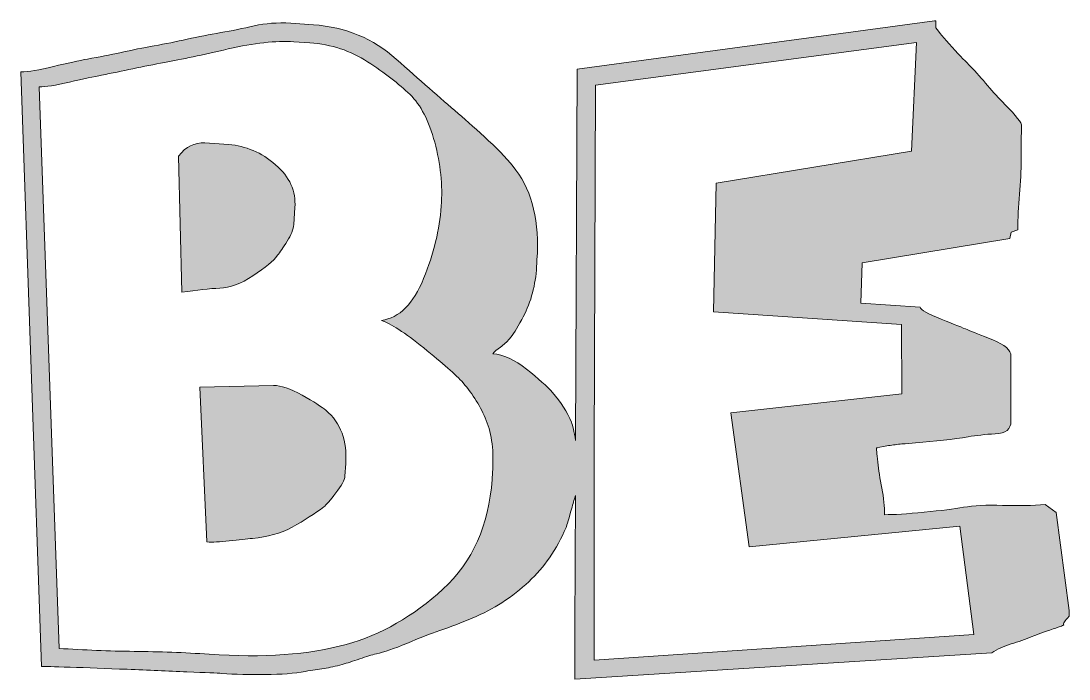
# Model space of a CAD drawing. Header units: inches. Extents: x 52 to 1027, y -905 to -175.
# Drawn here: x 109.2 to 339.8, y -904.9 to -760.2 of the extents above; entities that cross this region are included whole.
import ezdxf

# ---------------------------------------------------------------- set-up
doc = ezdxf.new("R2010")
doc.units = ezdxf.units.IN
doc.header["$MEASUREMENT"] = 0
doc.layers.add('Layer 1', color=7, linetype='Continuous')

# ---------------------------------------------------------------- blocks, each defined once
blk = doc.blocks.new('block 2')
at = {"layer": 'Layer 1', "true_color": 0x020202}
h = blk.add_hatch(color=18, dxfattribs=at)
h.dxf.hatch_style = 2
edge = h.paths.add_edge_path()
edge.add_spline(control_points=[(334.53, -866.54), (331.79, -866.77), (328.67, -866.84), (325.14, -866.73), (321.62, -866.63), (318.75, -866.77), (316.55, -867.15), (314.55, -867.51), (311.67, -867.87), (307.89, -868.23), (304.12, -868.6), (301.22, -868.78), (299.19, -868.78), (299.19, -867.02), (298.98, -865.08), (298.57, -862.97), (298.16, -860.85), (297.87, -858.94), (297.69, -857.24), (297.46, -855.21), (297.37, -854.17), (297.43, -854.11), (297.49, -854.05), (298.37, -853.88), (300.07, -853.58), (300.98, -853.44), (301.95, -853.32), (302.98, -853.23), (304.01, -853.14), (305.01, -853.05), (305.97, -852.97), (310.35, -852.67), (314.23, -852.23), (317.61, -851.64), (319.34, -851.35), (321.31, -851.13), (323.51, -850.98), (325.83, -850.92), (326.99, -850), (326.99, -848.21), (326.99, -848.21), (326.99, -833.93), (326.99, -833.93), (326.99, -832.61), (325.67, -831.42), (323.03, -830.36), (320.38, -829.31), (318.49, -828.54), (317.34, -828.07), (316.49, -827.72), (314.59, -826.96), (311.64, -825.78), (308.69, -824.61), (307.14, -823.73), (306.99, -823.14), (306.99, -823.14), (293.95, -822.3), (293.95, -822.3), (293.95, -822.3), (294.25, -813.4), (294.25, -813.4), (294.25, -813.4), (326.73, -808.02), (326.73, -808.02), (326.73, -808.02), (327.03, -806.62), (327.03, -806.62), (327.03, -806.62), (328.53, -806.13), (328.53, -806.13), (328.5, -803.57), (328.61, -800.97), (328.86, -798.33), (329.11, -795.69), (329.24, -793.1), (329.24, -790.58), (329.24, -786.43), (329.27, -784.02), (329.33, -783.33), (329.39, -782.64), (328.17, -781.06), (325.67, -778.59), (324.35, -777.27), (323.08, -775.88), (321.86, -774.41), (320.64, -772.94), (319.37, -771.53), (318.05, -770.18), (317.19, -769.36), (315.87, -767.96), (314.06, -765.99), (312.25, -764.02), (311.06, -762.6), (310.47, -761.72), (310.47, -761.72), (310.47, -760.22), (310.47, -760.22), (310.47, -760.22), (310.2, -760.22), (310.2, -760.22), (310.2, -760.22), (231.56, -770.84), (231.56, -770.84), (231.56, -770.84), (231.21, -852.49), (231.21, -852.49), (230.87, -850.46), (230.56, -849.1), (230.28, -848.43), (229.34, -846.2), (227.96, -844.02), (226.14, -841.91), (224.93, -840.56), (223.02, -838.84), (220.41, -836.77), (217.8, -834.7), (215.31, -833.58), (212.96, -833.4), (213.35, -832.96), (213.91, -832.47), (214.66, -831.93), (215.41, -831.38), (216.08, -830.77), (216.67, -830.1), (217.37, -829.31), (218.27, -827.9), (219.35, -825.87), (221.17, -822.58), (222.25, -818.95), (222.57, -814.99), (222.57, -814.99), (222.7, -812.74), (222.7, -812.74), (223.26, -804.43), (221.72, -797.85), (218.07, -793), (216.55, -790.97), (214.54, -788.82), (212.06, -786.55), (209.58, -784.27), (207.35, -782.28), (205.38, -780.58), (201.36, -777.14), (196.82, -773.15), (191.75, -768.61), (186.68, -764.07), (180.59, -761.56), (173.49, -761.06), (173.49, -761.06), (168.51, -760.7), (168.51, -760.7), (165.6, -760.53), (162.92, -760.73), (160.47, -761.3), (158.01, -761.87), (155.57, -762.36), (153.13, -762.78), (150.63, -763.22), (148.17, -763.7), (145.75, -764.23), (143.33, -764.76), (140.91, -765.24), (138.5, -765.68), (136.03, -766.12), (133.59, -766.61), (131.17, -767.14), (128.74, -767.67), (126.3, -768.15), (123.83, -768.59), (121.95, -768.91), (119.44, -769.47), (116.3, -770.24), (113.15, -771.02), (110.77, -771.41), (109.16, -771.41), (109.16, -771.41), (113.7, -902.18), (113.7, -902.18), (113.7, -902.18), (114.18, -902.18), (114.18, -902.18), (114.3, -902.15), (116.23, -902.2), (119.98, -902.31), (123.72, -902.43), (127.91, -902.59), (132.53, -902.78), (137.16, -902.97), (141.54, -903.15), (145.68, -903.33), (149.83, -903.5), (152.37, -903.62), (153.31, -903.68), (156.27, -903.88), (159.49, -903.97), (162.96, -903.94), (166.42, -903.91), (169.34, -903.68), (171.72, -903.24), (173.22, -902.97), (174.59, -902.75), (175.84, -902.58), (177.09, -902.4), (178.42, -902.11), (179.83, -901.7), (180.92, -901.4), (182.2, -901), (183.69, -900.48), (185.17, -899.97), (186.39, -899.6), (187.36, -899.36), (189.04, -899.01), (191.26, -898.25), (194.04, -897.07), (196.82, -895.9), (199.23, -894.96), (201.29, -894.25), (203.64, -893.46), (206.02, -892.55), (208.45, -891.54), (210.87, -890.53), (213.05, -889.39), (214.99, -888.13), (219.37, -885.28), (222.85, -881.99), (225.43, -878.26), (226.9, -876.17), (228.12, -873.95), (229.09, -871.6), (229.29, -871.1), (229.74, -869.61), (230.43, -867.11), (230.74, -866), (230.98, -865.15), (231.15, -864.53), (231.15, -864.53), (231.03, -893.9), (231.03, -893.9), (231.03, -893.9), (231.03, -904.91), (231.03, -904.91), (231.03, -904.91), (322.76, -899.14), (322.76, -899.14), (324, -898.32), (325.41, -897.67), (327.01, -897.2), (328.61, -896.73), (330.16, -896.19), (331.66, -895.57), (332.63, -895.16), (334.17, -894.6), (336.29, -893.9), (337.96, -893.37), (338.73, -893.04), (338.58, -892.91), (338.43, -892.77), (338.83, -892.18), (339.77, -891.12), (339.77, -891.12), (339.77, -889.84), (339.77, -889.84), (339.77, -889.84), (336.91, -868.3), (336.91, -868.3), (336.91, -868.3), (334.53, -866.54), (334.53, -866.54)], knot_values=[0, 0, 0, 0, 1, 1, 1, 2, 2, 2, 3, 3, 3, 4, 4, 4, 5, 5, 5, 6, 6, 6, 7, 7, 7, 8, 8, 8, 9, 9, 9, 10, 10, 10, 11, 11, 11, 12, 12, 12, 13, 13, 13, 14, 14, 14, 15, 15, 15, 16, 16, 16, 17, 17, 17, 18, 18, 18, 19, 19, 19, 20, 20, 20, 21, 21, 21, 22, 22, 22, 23, 23, 23, 24, 24, 24, 25, 25, 25, 26, 26, 26, 27, 27, 27, 28, 28, 28, 29, 29, 29, 30, 30, 30, 31, 31, 31, 32, 32, 32, 33, 33, 33, 34, 34, 34, 35, 35, 35, 36, 36, 36, 37, 37, 37, 38, 38, 38, 39, 39, 39, 40, 40, 40, 41, 41, 41, 42, 42, 42, 43, 43, 43, 44, 44, 44, 45, 45, 45, 46, 46, 46, 47, 47, 47, 48, 48, 48, 49, 49, 49, 50, 50, 50, 51, 51, 51, 52, 52, 52, 53, 53, 53, 54, 54, 54, 55, 55, 55, 56, 56, 56, 57, 57, 57, 58, 58, 58, 59, 59, 59, 60, 60, 60, 61, 61, 61, 62, 62, 62, 63, 63, 63, 64, 64, 64, 65, 65, 65, 66, 66, 66, 67, 67, 67, 68, 68, 68, 69, 69, 69, 70, 70, 70, 71, 71, 71, 72, 72, 72, 73, 73, 73, 74, 74, 74, 75, 75, 75, 76, 76, 76, 77, 77, 77, 78, 78, 78, 79, 79, 79, 80, 80, 80, 81, 81, 81, 82, 82, 82, 83, 83, 83, 84, 84, 84, 85, 85, 85, 86, 86, 86, 87, 87, 87, 88, 88, 88, 89, 89, 89, 89], degree=3, periodic=1)
edge = h.paths.add_edge_path()
edge.add_spline(control_points=[(212.92, -859.53), (212.92, -859.53), (212.83, -861.03), (212.83, -861.03), (212.13, -871.1), (208.52, -879.14), (202.02, -885.13), (195.51, -891.12), (188.41, -895.18), (180.71, -897.29), (172.58, -899.58), (162.53, -900.3), (150.58, -899.45), (145.11, -899.1), (139.6, -898.89), (134.05, -898.83), (128.5, -898.77), (122.99, -898.55), (117.53, -898.17), (117.53, -898.17), (113.17, -774.71), (113.17, -774.71), (114.58, -774.71), (116.81, -774.36), (119.86, -773.66), (122.92, -772.95), (125.27, -772.44), (126.91, -772.12), (129.15, -771.68), (131.44, -771.21), (133.79, -770.73), (136.14, -770.24), (138.46, -769.78), (140.75, -769.34), (144.45, -768.66), (149.13, -767.67), (154.78, -766.37), (160.44, -765.06), (165.25, -764.54), (169.21, -764.8), (169.21, -764.8), (172.74, -765.02), (172.74, -765.02), (177.47, -765.37), (181.7, -766.76), (185.43, -769.19), (189.16, -771.61), (192.27, -774.01), (194.77, -776.39), (197.12, -778.68), (198.93, -782.18), (200.21, -786.9), (201.49, -791.61), (201.96, -796.3), (201.64, -800.97), (201.29, -806.06), (199.99, -811.36), (197.76, -816.88), (195.53, -822.4), (192.43, -825.47), (188.47, -826.09), (190.49, -826.74), (193.6, -828.74), (197.78, -832.1), (201.97, -835.47), (204.86, -838.03), (206.44, -839.79), (208.62, -842.32), (210.32, -845.08), (211.55, -848.07), (212.79, -851.07), (213.24, -854.89), (212.92, -859.53)], knot_values=[0, 0, 0, 0, 1, 1, 1, 2, 2, 2, 3, 3, 3, 4, 4, 4, 5, 5, 5, 6, 6, 6, 7, 7, 7, 8, 8, 8, 9, 9, 9, 10, 10, 10, 11, 11, 11, 12, 12, 12, 13, 13, 13, 14, 14, 14, 15, 15, 15, 16, 16, 16, 17, 17, 17, 18, 18, 18, 19, 19, 19, 20, 20, 20, 21, 21, 21, 22, 22, 22, 23, 23, 23, 24, 24, 24, 24], degree=3, periodic=1)
h.paths.add_polyline_path([(235.3, -900.73), (235.3, -854.77), (235.57, -774.36), (306.2, -764.98), (305.09, -788.81), (262.13, -795.91), (261.56, -824.15), (302.94, -826.97), (302.98, -842.22), (265.35, -846.4), (269.36, -875.83), (315.71, -871.3), (318.84, -895.13)])
h = blk.add_hatch(color=18, dxfattribs=at)
h.dxf.hatch_style = 2
edge = h.paths.add_edge_path()
edge.add_spline(control_points=[(160.18, -816.26), (162.91, -814.47), (164.73, -812.96), (165.64, -811.73), (166.14, -811.08), (166.84, -810.06), (167.74, -808.66), (168.63, -807.27), (169.12, -806.04), (169.21, -804.99), (169.21, -804.99), (169.43, -801.24), (169.43, -801.24), (169.7, -797.66), (168.28, -794.52), (165.18, -791.83), (162.08, -789.15), (158.64, -787.67), (154.85, -787.4), (154.85, -787.4), (149.61, -787.05), (149.61, -787.05), (147.37, -786.91), (145.45, -787.86), (143.83, -789.92), (143.83, -789.92), (144.54, -819.88), (144.54, -819.88), (147.89, -819.35), (150.68, -819.05), (152.91, -818.97), (155.14, -818.9), (157.56, -818), (160.18, -816.26)], knot_values=[0, 0, 0, 0, 1, 1, 1, 2, 2, 2, 3, 3, 3, 4, 4, 4, 5, 5, 5, 6, 6, 6, 7, 7, 7, 8, 8, 8, 9, 9, 9, 10, 10, 10, 11, 11, 11, 11], degree=3, periodic=1)
h = blk.add_hatch(color=18, dxfattribs=at)
h.dxf.hatch_style = 2
edge = h.paths.add_edge_path()
edge.add_spline(control_points=[(176.26, -845.83), (175.35, -845.06), (173.6, -843.96), (171, -842.5), (168.4, -841.05), (166.32, -840.34), (164.76, -840.36), (164.76, -840.36), (148.5, -840.76), (148.5, -840.76), (148.5, -840.76), (150.09, -874.78), (150.09, -874.78), (151.24, -874.86), (152.87, -874.78), (154.98, -874.53), (157.1, -874.28), (158.81, -874.1), (160.14, -873.98), (163.37, -873.72), (166.26, -872.9), (168.82, -871.52), (171.55, -870.02), (173.87, -868.53), (175.78, -867.06), (176.33, -866.63), (177.23, -865.6), (178.46, -864), (179.7, -862.4), (180.36, -861.16), (180.45, -860.28), (180.45, -860.28), (180.62, -857.55), (180.62, -857.55), (180.98, -852.52), (179.52, -848.62), (176.26, -845.83)], knot_values=[0, 0, 0, 0, 1, 1, 1, 2, 2, 2, 3, 3, 3, 4, 4, 4, 5, 5, 5, 6, 6, 6, 7, 7, 7, 8, 8, 8, 9, 9, 9, 10, 10, 10, 11, 11, 11, 12, 12, 12, 12], degree=3, periodic=1)
at = {"layer": 'Layer 1', "lineweight": 0}
blk.add_lwpolyline([(235.3, -900.73), (235.3, -854.77), (235.57, -774.36), (306.2, -764.98), (305.09, -788.81), (262.13, -795.91), (261.56, -824.15), (302.94, -826.97), (302.98, -842.22), (265.35, -846.4), (269.36, -875.83), (315.71, -871.3), (318.84, -895.13), (235.3, -900.73)], dxfattribs=at)
for points, knots in [([(334.53, -866.54), (331.79, -866.77), (328.67, -866.84), (325.14, -866.73), (321.62, -866.63), (318.75, -866.77), (316.55, -867.15), (314.55, -867.51), (311.67, -867.87), (307.89, -868.23), (304.12, -868.6), (301.22, -868.78), (299.19, -868.78), (299.19, -867.02), (298.98, -865.08), (298.57, -862.97), (298.16, -860.85), (297.87, -858.94), (297.69, -857.24), (297.46, -855.21), (297.37, -854.17), (297.43, -854.11), (297.49, -854.05), (298.37, -853.88), (300.07, -853.58), (300.98, -853.44), (301.95, -853.32), (302.98, -853.23), (304.01, -853.14), (305.01, -853.05), (305.97, -852.97), (310.35, -852.67), (314.23, -852.23), (317.61, -851.64), (319.34, -851.35), (321.31, -851.13), (323.51, -850.98), (325.83, -850.92), (326.99, -850), (326.99, -848.21), (326.99, -848.21), (326.99, -833.93), (326.99, -833.93), (326.99, -832.61), (325.67, -831.42), (323.03, -830.36), (320.38, -829.31), (318.49, -828.54), (317.34, -828.07), (316.49, -827.72), (314.59, -826.96), (311.64, -825.78), (308.69, -824.61), (307.14, -823.73), (306.99, -823.14), (306.99, -823.14), (293.95, -822.3), (293.95, -822.3), (293.95, -822.3), (294.25, -813.4), (294.25, -813.4), (294.25, -813.4), (326.73, -808.02), (326.73, -808.02), (326.73, -808.02), (327.03, -806.62), (327.03, -806.62), (327.03, -806.62), (328.53, -806.13), (328.53, -806.13), (328.5, -803.57), (328.61, -800.97), (328.86, -798.33), (329.11, -795.69), (329.24, -793.1), (329.24, -790.58), (329.24, -786.43), (329.27, -784.02), (329.33, -783.33), (329.39, -782.64), (328.17, -781.06), (325.67, -778.59), (324.35, -777.27), (323.08, -775.88), (321.86, -774.41), (320.64, -772.94), (319.37, -771.53), (318.05, -770.18), (317.19, -769.36), (315.87, -767.96), (314.06, -765.99), (312.25, -764.02), (311.06, -762.6), (310.47, -761.72), (310.47, -761.72), (310.47, -760.22), (310.47, -760.22), (310.47, -760.22), (310.2, -760.22), (310.2, -760.22), (310.2, -760.22), (231.56, -770.84), (231.56, -770.84), (231.56, -770.84), (231.21, -852.49), (231.21, -852.49), (230.87, -850.46), (230.56, -849.1), (230.28, -848.43), (229.34, -846.2), (227.96, -844.02), (226.14, -841.91), (224.93, -840.56), (223.02, -838.84), (220.41, -836.77), (217.8, -834.7), (215.31, -833.58), (212.96, -833.4), (213.35, -832.96), (213.91, -832.47), (214.66, -831.93), (215.41, -831.38), (216.08, -830.77), (216.67, -830.1), (217.37, -829.31), (218.27, -827.9), (219.35, -825.87), (221.17, -822.58), (222.25, -818.95), (222.57, -814.99), (222.57, -814.99), (222.7, -812.74), (222.7, -812.74), (223.26, -804.43), (221.72, -797.85), (218.07, -793), (216.55, -790.97), (214.54, -788.82), (212.06, -786.55), (209.58, -784.27), (207.35, -782.28), (205.38, -780.58), (201.36, -777.14), (196.82, -773.15), (191.75, -768.61), (186.68, -764.07), (180.59, -761.56), (173.49, -761.06), (173.49, -761.06), (168.51, -760.7), (168.51, -760.7), (165.6, -760.53), (162.92, -760.73), (160.47, -761.3), (158.01, -761.87), (155.57, -762.36), (153.13, -762.78), (150.63, -763.22), (148.17, -763.7), (145.75, -764.23), (143.33, -764.76), (140.91, -765.24), (138.5, -765.68), (136.03, -766.12), (133.59, -766.61), (131.17, -767.14), (128.74, -767.67), (126.3, -768.15), (123.83, -768.59), (121.95, -768.91), (119.44, -769.47), (116.3, -770.24), (113.15, -771.02), (110.77, -771.41), (109.16, -771.41), (109.16, -771.41), (113.7, -902.18), (113.7, -902.18), (113.7, -902.18), (114.18, -902.18), (114.18, -902.18), (114.3, -902.15), (116.23, -902.2), (119.98, -902.31), (123.72, -902.43), (127.91, -902.59), (132.53, -902.78), (137.16, -902.97), (141.54, -903.15), (145.68, -903.33), (149.83, -903.5), (152.37, -903.62), (153.31, -903.68), (156.27, -903.88), (159.49, -903.97), (162.96, -903.94), (166.42, -903.91), (169.34, -903.68), (171.72, -903.24), (173.22, -902.97), (174.59, -902.75), (175.84, -902.58), (177.09, -902.4), (178.42, -902.11), (179.83, -901.7), (180.92, -901.4), (182.2, -901), (183.69, -900.48), (185.17, -899.97), (186.39, -899.6), (187.36, -899.36), (189.04, -899.01), (191.26, -898.25), (194.04, -897.07), (196.82, -895.9), (199.23, -894.96), (201.29, -894.25), (203.64, -893.46), (206.02, -892.55), (208.45, -891.54), (210.87, -890.53), (213.05, -889.39), (214.99, -888.13), (219.37, -885.28), (222.85, -881.99), (225.43, -878.26), (226.9, -876.17), (228.12, -873.95), (229.09, -871.6), (229.29, -871.1), (229.74, -869.61), (230.43, -867.11), (230.74, -866), (230.98, -865.15), (231.15, -864.53), (231.15, -864.53), (231.03, -893.9), (231.03, -893.9), (231.03, -893.9), (231.03, -904.91), (231.03, -904.91), (231.03, -904.91), (322.76, -899.14), (322.76, -899.14), (324, -898.32), (325.41, -897.67), (327.01, -897.2), (328.61, -896.73), (330.16, -896.19), (331.66, -895.57), (332.63, -895.16), (334.17, -894.6), (336.29, -893.9), (337.96, -893.37), (338.73, -893.04), (338.58, -892.91), (338.43, -892.77), (338.83, -892.18), (339.77, -891.12), (339.77, -891.12), (339.77, -889.84), (339.77, -889.84), (339.77, -889.84), (336.91, -868.3), (336.91, -868.3), (336.91, -868.3), (334.53, -866.54), (334.53, -866.54)], [0, 0, 0, 0, 1, 1, 1, 2, 2, 2, 3, 3, 3, 4, 4, 4, 5, 5, 5, 6, 6, 6, 7, 7, 7, 8, 8, 8, 9, 9, 9, 10, 10, 10, 11, 11, 11, 12, 12, 12, 13, 13, 13, 14, 14, 14, 15, 15, 15, 16, 16, 16, 17, 17, 17, 18, 18, 18, 19, 19, 19, 20, 20, 20, 21, 21, 21, 22, 22, 22, 23, 23, 23, 24, 24, 24, 25, 25, 25, 26, 26, 26, 27, 27, 27, 28, 28, 28, 29, 29, 29, 30, 30, 30, 31, 31, 31, 32, 32, 32, 33, 33, 33, 34, 34, 34, 35, 35, 35, 36, 36, 36, 37, 37, 37, 38, 38, 38, 39, 39, 39, 40, 40, 40, 41, 41, 41, 42, 42, 42, 43, 43, 43, 44, 44, 44, 45, 45, 45, 46, 46, 46, 47, 47, 47, 48, 48, 48, 49, 49, 49, 50, 50, 50, 51, 51, 51, 52, 52, 52, 53, 53, 53, 54, 54, 54, 55, 55, 55, 56, 56, 56, 57, 57, 57, 58, 58, 58, 59, 59, 59, 60, 60, 60, 61, 61, 61, 62, 62, 62, 63, 63, 63, 64, 64, 64, 65, 65, 65, 66, 66, 66, 67, 67, 67, 68, 68, 68, 69, 69, 69, 70, 70, 70, 71, 71, 71, 72, 72, 72, 73, 73, 73, 74, 74, 74, 75, 75, 75, 76, 76, 76, 77, 77, 77, 78, 78, 78, 79, 79, 79, 80, 80, 80, 81, 81, 81, 82, 82, 82, 83, 83, 83, 84, 84, 84, 85, 85, 85, 86, 86, 86, 87, 87, 87, 88, 88, 88, 89, 89, 89, 89]), ([(212.92, -859.53), (212.92, -859.53), (212.83, -861.03), (212.83, -861.03), (212.13, -871.1), (208.52, -879.14), (202.02, -885.13), (195.51, -891.12), (188.41, -895.18), (180.71, -897.29), (172.58, -899.58), (162.53, -900.3), (150.58, -899.45), (145.11, -899.1), (139.6, -898.89), (134.05, -898.83), (128.5, -898.77), (122.99, -898.55), (117.53, -898.17), (117.53, -898.17), (113.17, -774.71), (113.17, -774.71), (114.58, -774.71), (116.81, -774.36), (119.86, -773.66), (122.92, -772.95), (125.27, -772.44), (126.91, -772.12), (129.15, -771.68), (131.44, -771.21), (133.79, -770.73), (136.14, -770.24), (138.46, -769.78), (140.75, -769.34), (144.45, -768.66), (149.13, -767.67), (154.78, -766.37), (160.44, -765.06), (165.25, -764.54), (169.21, -764.8), (169.21, -764.8), (172.74, -765.02), (172.74, -765.02), (177.47, -765.37), (181.7, -766.76), (185.43, -769.19), (189.16, -771.61), (192.27, -774.01), (194.77, -776.39), (197.12, -778.68), (198.93, -782.18), (200.21, -786.9), (201.49, -791.61), (201.96, -796.3), (201.64, -800.97), (201.29, -806.06), (199.99, -811.36), (197.76, -816.88), (195.53, -822.4), (192.43, -825.47), (188.47, -826.09), (190.49, -826.74), (193.6, -828.74), (197.78, -832.1), (201.97, -835.47), (204.86, -838.03), (206.44, -839.79), (208.62, -842.32), (210.32, -845.08), (211.55, -848.07), (212.79, -851.07), (213.24, -854.89), (212.92, -859.53)], [0, 0, 0, 0, 1, 1, 1, 2, 2, 2, 3, 3, 3, 4, 4, 4, 5, 5, 5, 6, 6, 6, 7, 7, 7, 8, 8, 8, 9, 9, 9, 10, 10, 10, 11, 11, 11, 12, 12, 12, 13, 13, 13, 14, 14, 14, 15, 15, 15, 16, 16, 16, 17, 17, 17, 18, 18, 18, 19, 19, 19, 20, 20, 20, 21, 21, 21, 22, 22, 22, 23, 23, 23, 24, 24, 24, 24]), ([(160.18, -816.26), (162.91, -814.47), (164.73, -812.96), (165.64, -811.73), (166.14, -811.08), (166.84, -810.06), (167.74, -808.66), (168.63, -807.27), (169.12, -806.04), (169.21, -804.99), (169.21, -804.99), (169.43, -801.24), (169.43, -801.24), (169.7, -797.66), (168.28, -794.52), (165.18, -791.83), (162.08, -789.15), (158.64, -787.67), (154.85, -787.4), (154.85, -787.4), (149.61, -787.05), (149.61, -787.05), (147.37, -786.91), (145.45, -787.86), (143.83, -789.92), (143.83, -789.92), (144.54, -819.88), (144.54, -819.88), (147.89, -819.35), (150.68, -819.05), (152.91, -818.97), (155.14, -818.9), (157.56, -818), (160.18, -816.26)], [0, 0, 0, 0, 1, 1, 1, 2, 2, 2, 3, 3, 3, 4, 4, 4, 5, 5, 5, 6, 6, 6, 7, 7, 7, 8, 8, 8, 9, 9, 9, 10, 10, 10, 11, 11, 11, 11]), ([(176.26, -845.83), (175.35, -845.06), (173.6, -843.96), (171, -842.5), (168.4, -841.05), (166.32, -840.34), (164.76, -840.36), (164.76, -840.36), (148.5, -840.76), (148.5, -840.76), (148.5, -840.76), (150.09, -874.78), (150.09, -874.78), (151.24, -874.86), (152.87, -874.78), (154.98, -874.53), (157.1, -874.28), (158.81, -874.1), (160.14, -873.98), (163.37, -873.72), (166.26, -872.9), (168.82, -871.52), (171.55, -870.02), (173.87, -868.53), (175.78, -867.06), (176.33, -866.63), (177.23, -865.6), (178.46, -864), (179.7, -862.4), (180.36, -861.16), (180.45, -860.28), (180.45, -860.28), (180.62, -857.55), (180.62, -857.55), (180.98, -852.52), (179.52, -848.62), (176.26, -845.83)], [0, 0, 0, 0, 1, 1, 1, 2, 2, 2, 3, 3, 3, 4, 4, 4, 5, 5, 5, 6, 6, 6, 7, 7, 7, 8, 8, 8, 9, 9, 9, 10, 10, 10, 11, 11, 11, 12, 12, 12, 12])]:
    blk.add_open_spline(points, degree=3, knots=knots, dxfattribs=at)

msp = doc.modelspace()

# ---------------------------------------------------------------- block references
at = {"layer": 'Layer 1'}
msp.add_blockref('block 2', (0, 0), dxfattribs=at)

doc.saveas('drawing.dxf')
